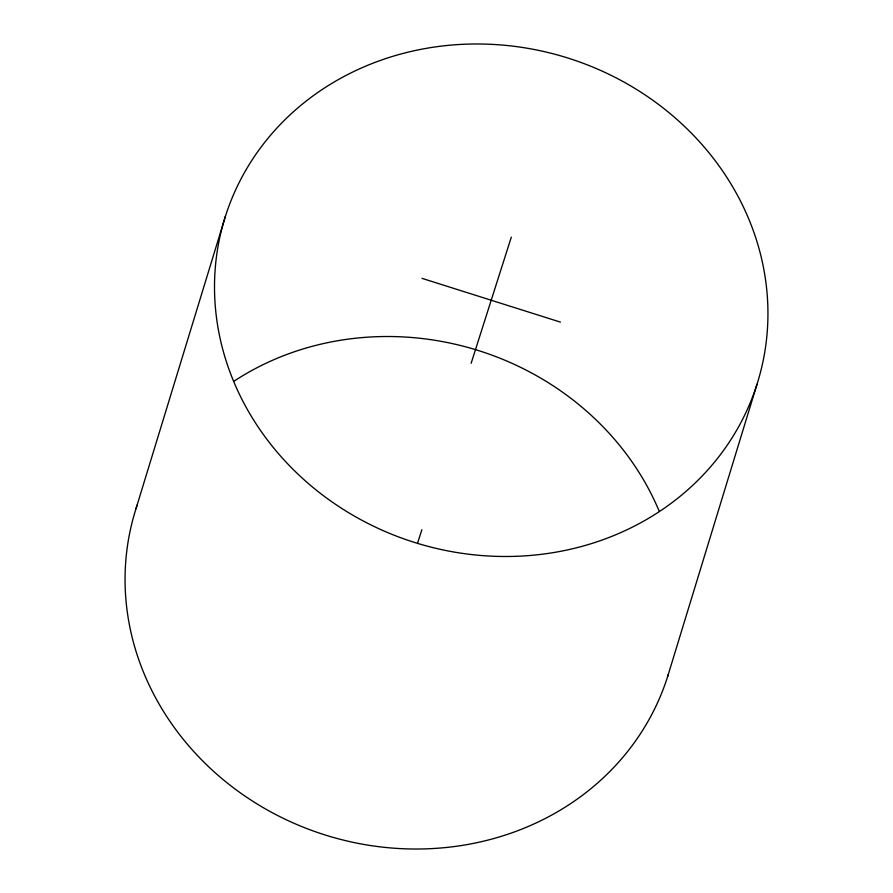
<?xml version="1.0" encoding="UTF-8"?>
<svg xmlns="http://www.w3.org/2000/svg" width="893" height="893" viewBox="0 0 893 893"><rect width="100%" height="100%" fill="white"/><g stroke="black" fill="none" stroke-linecap="round" stroke-linejoin="round"><path stroke-width="1.34" d="M136.004 508.72L225.438 216.195M667.562 676.805L756.996 384.28A278.75 254.058 17 0 0 425.068 48.568A278.75 254.058 17 0 0 291.587 467.865A278.75 254.058 17 0 0 756.996 384.28M471.136 363.306L511.298 237.17M417.678 542.832L421.864 529.694M421.976 278.348L560.458 322.127M668.377 674.182A278.75 254.058 17 0 1 324.003 834.62A278.75 254.058 17 0 1 137.288 504.813M234.346 380.976A278.75 254.058 17 0 1 659.023 510.785"/></g></svg>
